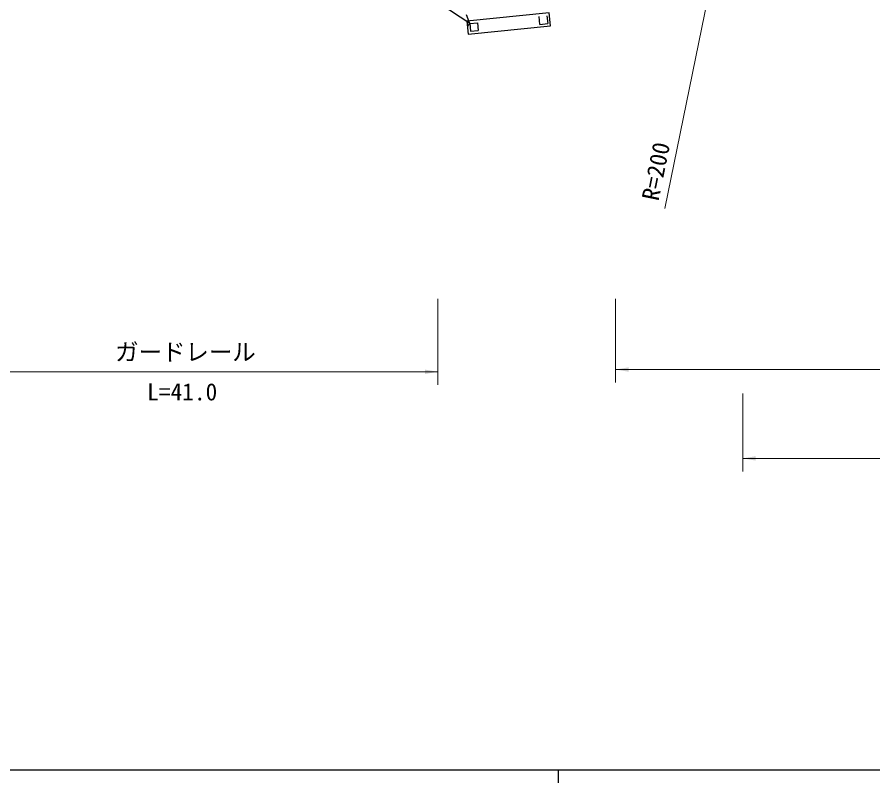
# Model space of a CAD drawing. Units: millimetres, scale not verified. Extents: x 40000 to 680000, y 20000 to 380000.
# Drawn here: x 126432 to 192173, y 204000 to 262814 of the extents above; entities that cross this region are included whole.
import ezdxf
from ezdxf.enums import TextEntityAlignment as Align

# ---------------------------------------------------------------- set-up
doc = ezdxf.new("R2010")
doc.units = ezdxf.units.MM
doc.header["$LTSCALE"] = 1000
for name, color, linetype, lineweight in [('M-BGD', 7, 'Continuous', 25), ('M-STR-HTXT', 7, 'Continuous', 13), ('M-TTL-BAND', 7, 'Continuous', 25)]:
    doc.layers.add(name, color=color, linetype=linetype, lineweight=lineweight)
doc.styles.add('ＭＳ ゴシック', font='')
doc.styles.get('ＭＳ ゴシック').set_extended_font_data('MS Gothic')

# ---------------------------------------------------------------- blocks, each defined once
blk = doc.blocks.new('filled_arrow')
at = {"color": 0, "linetype": 'Continuous', "lineweight": -2}
blk.add_solid([(7.5, 1.25), (0, 0), (7.5, -1.25)], dxfattribs=at)

msp = doc.modelspace()

# ---------------------------------------------------------------- linework, layer by layer
at = {"layer": 'M-BGD'}
for p, q in [((161202, 262329), (155109, 266339)), ((161202, 262329), (160949, 262993)), ((167317, 263135), (160984, 262508)), ((167416, 262140), (167317, 263135)), ((160984, 262508), (161082, 261513)), ((161065, 262120), (161202, 262329)), ((161202, 262329), (161799, 262388)), ((161202, 262329), (161261, 261732)), ((161799, 262388), (161859, 261791)), ((166600, 262260), (166541, 262857)), ((166600, 262260), (167197, 262319)), ((167138, 262916), (167197, 262319)), ((161082, 261513), (167416, 262140)), ((161261, 261732), (161859, 261791))]:
    msp.add_line(p, q, dxfattribs=at)
at = {"layer": 'M-STR-HTXT'}
for p, q in [((176188, 248126), (182947, 281062)), ((158764, 241186), (158764, 234576)), ((172402, 241186), (172402, 234749)), ((119548, 235576), (158764, 235576)), ((172402, 235749), (231377, 235749)), ((182178, 233903), (182178, 227923)), ((182178, 228923), (210197, 228923))]:
    msp.add_line(p, q, dxfattribs=at)
at = {"layer": 'M-TTL-BAND'}
for p, q in [((40000, 205000), (579000, 205000)), ((168000, 205000), (168000, 204000))]:
    msp.add_line(p, q, dxfattribs=at)

# ---------------------------------------------------------------- block references
at = {"layer": 'M-STR-HTXT', "xscale": 133, "yscale": 133, "rotation": 180}
msp.add_blockref('filled_arrow', (158764, 235576), dxfattribs=at)
at = {"layer": 'M-STR-HTXT', "xscale": 133, "yscale": 133}
for p in [(172402, 235749), (182178, 228923)]:
    msp.add_blockref('filled_arrow', p, dxfattribs=at)

# ---------------------------------------------------------------- texts
at = {"layer": 'M-STR-HTXT', "style": 'ＭＳ ゴシック'}
msp.add_text('R=200', height=1320, rotation=78.401, dxfattribs=at).set_placement((175052, 248775), align=Align.MIDDLE_LEFT)
msp.add_text('ガードレール', height=1320, dxfattribs=at).set_placement((133961, 237095), align=Align.MIDDLE_LEFT)
msp.add_text('L=41.0', height=1320, dxfattribs=at).set_placement((139116, 232979), align=Align.BOTTOM_CENTER)

doc.saveas('drawing.dxf')
